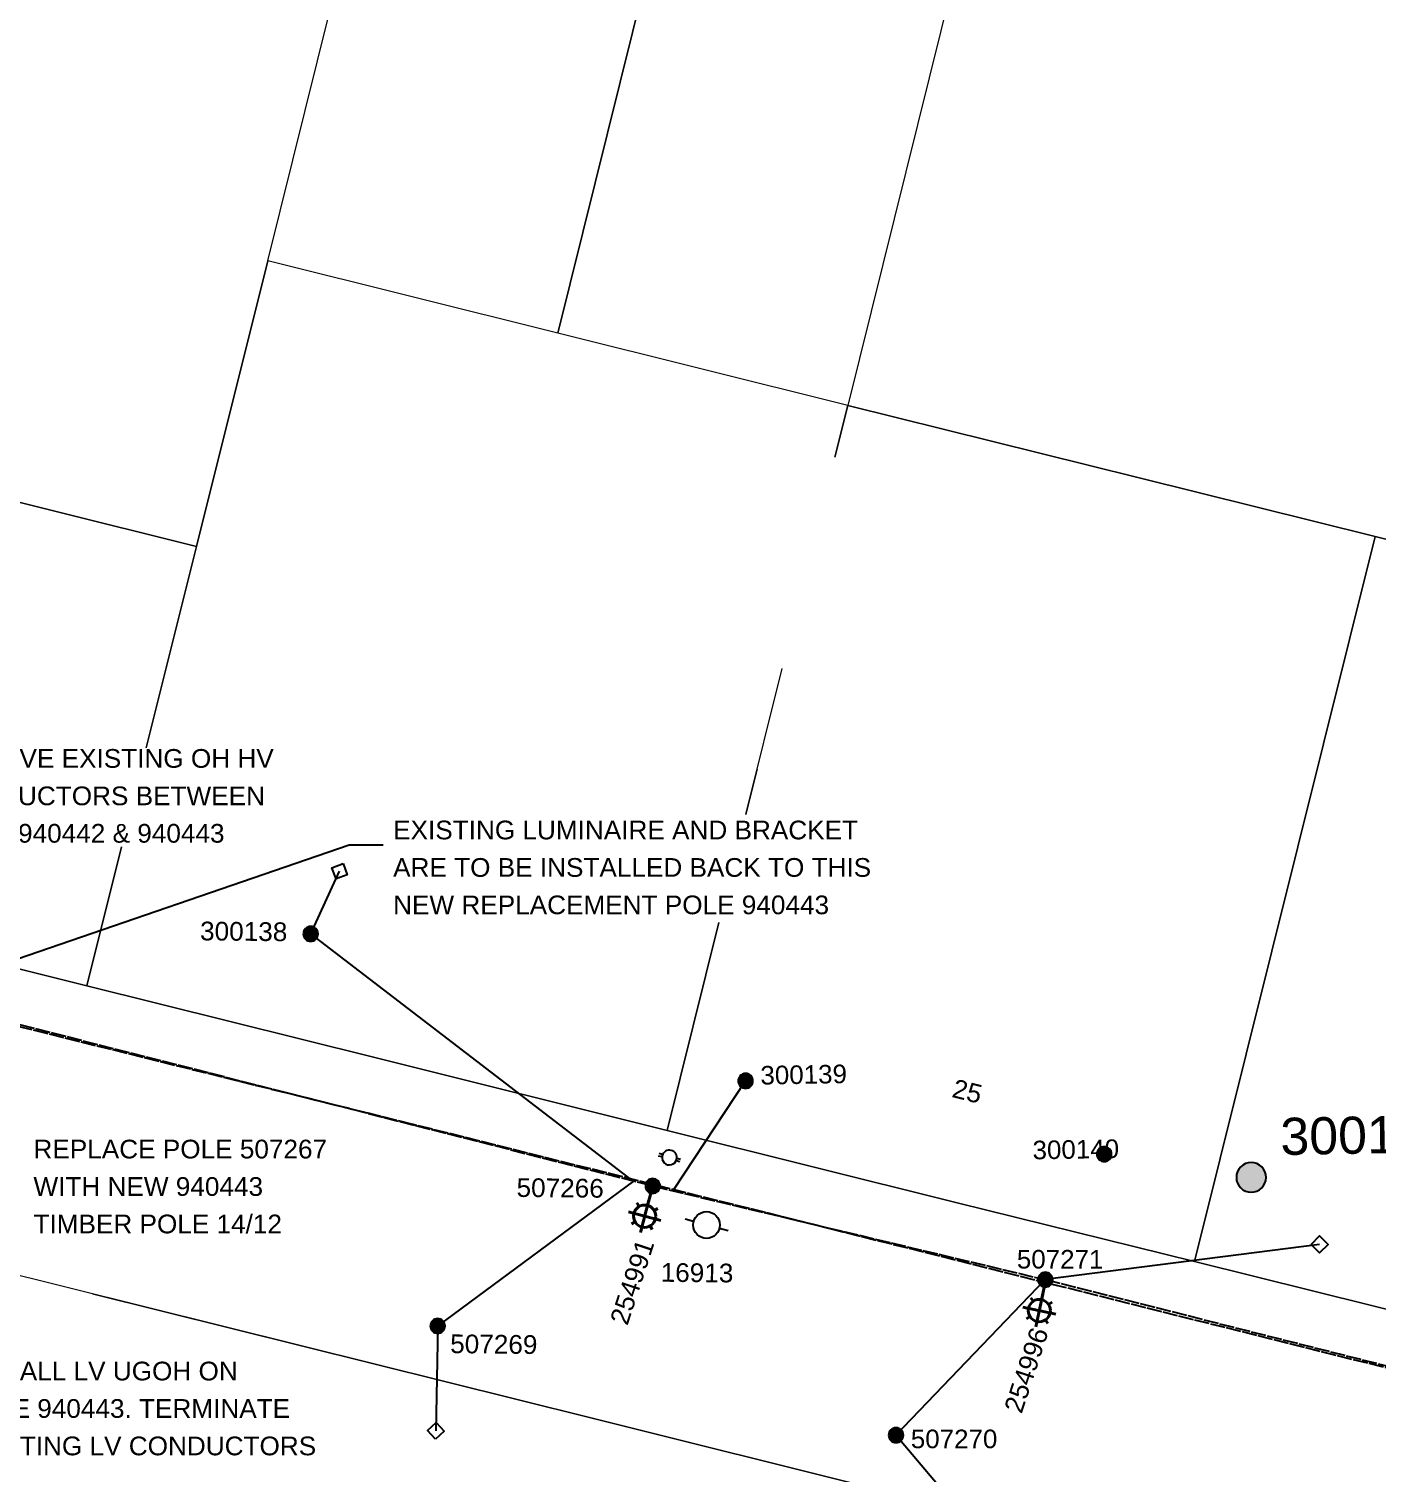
# Model space of a CAD drawing. Header units: metres. Extents: x 287062 to 288920, y 6261941 to 6263050.
# Drawn here: x 287895.3 to 287986.1, y 6262348.7 to 6262446 of the extents above; entities that cross this region are included whole.
import ezdxf
from ezdxf import colors
from ezdxf.entities.mleader import LeaderData, LeaderLine
from ezdxf.enums import TextEntityAlignment as Align
from ezdxf.math import Vec2, Vec3

# ---------------------------------------------------------------- set-up
doc = ezdxf.new("R2010")
doc.units = ezdxf.units.M
doc.linetypes.add('Cable Exist OH', pattern=[1, 1, 0])
doc.layers.get('0').update_dxf_attribs({"color": 6})
for name, color, linetype, lineweight in [('Cadastre Buildings_SP_EXT', 9, 'Continuous', 5), ('Cadastre Land Parcels_SP_EXT', 9, 'Continuous', 5), ('Cadastre Roads_SP_EXT', 9, 'Continuous', 5)]:
    doc.layers.add(name, color=color, linetype=linetype, lineweight=lineweight)
for name, color, linetype in [('Equip_SP_HV_EXT', 7, 'Continuous'), ('Equip_SP_LV_EXT', 7, 'Continuous'), ('Equip_SP_SL_EXT', 7, 'Continuous'), ('Mains UG_EXT', 7, 'Continuous'), ('Mains_HV_EXT', 7, 'Continuous'), ('Mains_LV_EXT', 7, 'Continuous'), ('Notes', 7, 'Continuous'), ('Services_SP_EXT', 7, 'Continuous'), ('SupportsOH_SP_TR_HV_LV_SL_EXT', 7, 'Continuous')]:
    doc.layers.add(name, color=color, linetype=linetype)
doc.styles.add('iecARIAL', font='arial.ttf', dxfattribs={"height": 2})
doc.styles.add('POLE_LABEL', font='arial.ttf')
doc.styles.get("Standard").update_dxf_attribs({"font": 'arial.ttf'})

# ---------------------------------------------------------------- blocks, each defined once
blk = doc.blocks.new('LV_OH_LINKS_OPEN_EXT')
for p, q in [((-0.17, 4.97), (-0.17, 5.46)), ((0.17, 4.97), (0.17, 5.46)), ((-0.17, 3), (-0.17, 2.5)), ((0.17, 3), (0.17, 2.5))]:
    blk.add_line(p, q)
blk.add_lwpolyline([(0, 2.99, 1), (0, 4.98, 1)], format="xyb", close=True)
at = {"flags": 9}
for tag, p in [('ACTUAL_STATUS', (0, 0)), ('CONSTRUCTED_VOLTAGE', (0, -0.2)), ('OPERATING_VOLTAGE', (0, -0.6)), ('ORIENTATION', (0, -0.8)), ('OWNED_BY', (0, -1)), ('STATE', (0, -1.2)), ('SWITCH_TYPE', (0, -1.4)), ('NO_PHASES', (0, -0.4)), ('USAGE', (0, -1.6)), ('LEGEND', (0, -1.8)), ('NOTES', (0, -2))]:
    blk.add_attdef(tag, text='', height=0.2, dxfattribs=at).set_placement(p, align=Align.MIDDLE_LEFT)
at = {"flags": 1}
blk.add_attdef('Z', (0, 0), '', height=0.2, dxfattribs=at)
blk = doc.blocks.new('SL_LANTERN_EXT')
at = {"lineweight": 40}
for p, q in [((0, 1.97), (0, 6.47)), ((-2.25, 4.22), (2.25, 4.22)), ((-1.46, 5.68), (-1.06, 5.28)), ((1.46, 5.68), (1.06, 5.28)), ((-1.46, 2.76), (-1.06, 3.16)), ((0, 0), (0, 2.72)), ((1.46, 2.76), (1.06, 3.16))]:
    blk.add_line(p, q, dxfattribs=at)
blk.add_circle((0, 4.22), 1.5, dxfattribs=at)
at = {"style": 'iecARIAL', "flags": 8}
blk.add_attdef('ASSET_NUM', (1.5, 1.5), '', height=2.5, dxfattribs=at)
for tag, p, height, flags in [('OPERATING_VOLTAGE', (0.98, -1.65), 0.2, 9), ('ORIENTATION', (0.98, -1.85), 0.2, 9), ('OWNED_BY', (0.98, -2.05), 0.2, 9), ('CONSTRUCTED_VOLTAGE', (0.98, -0.65), 0.2, 9), ('CONTROL_TYPE', (0.98, -0.85), 0.2, 9), ('LANTERN_PURPOSE', (0.98, -1.05), 0.2, 9), ('LANTERN_TYPE', (0.98, -1.25), 0.2, 9), ('NO_PHASES', (0.98, -1.45), 0.2, 9), ('LNUMBER', (2.18, -3.25), 2.5, 8), ('STATE', (0.98, -2.25), 0.2, 9), ('USAGE', (0.98, -2.45), 0.2, 9), ('CEXIST', (0.98, -2.65), 0.2, 9), ('CNEW', (0.98, -2.85), 0.2, 9), ('CNUMBER', (0.98, -3.05), 0.2, 9), ('CREMOVE', (0.98, -3.25), 0.2, 9), ('CREPLACE', (0.98, -3.45), 0.2, 9), ('LKINGHEIGHT', (0.98, -3.65), 0.2, 9), ('LBRACKET', (0.98, -3.85), 0.2, 9), ('LBRACKETVOCAB', (0.98, -4.05), 0.2, 9), ('LCATEGORY', (0.98, -4.25), 0.2, 9), ('LCHARGE1', (0.98, -4.45), 0.2, 9), ('LCHARGE1PERCENT', (0.98, -4.65), 0.2, 9), ('LCHARGE2', (0.98, -4.85), 0.2, 9), ('LCHARGE2PERCENT', (0.98, -5.05), 0.2, 9), ('LCHARGE3', (0.98, -5.25), 0.2, 9), ('LCHARGE3PERCENT', (0.98, -5.45), 0.2, 9), ('LEXIST', (0.98, -5.65), 0.2, 9), ('LLAMP', (0.98, -5.85), 0.2, 9), ('LLAMPVOCAB', (0.98, -6.05), 0.2, 9), ('LMAST', (0.98, -6.25), 0.2, 9), ('LMASTVOCAB', (0.98, -6.45), 0.2, 9), ('LNEW', (0.98, -6.65), 0.2, 9), ('LANTNUMBER', (0.98, -6.85), 0.2, 9), ('LOUTREACH', (0.98, -7.25), 0.2, 9), ('LOUTREACHVOCAB', (0.98, -7.45), 0.2, 9), ('LRATECODE', (0.98, -7.65), 0.2, 9), ('LREMOVE', (0.98, -7.85), 0.2, 9), ('STREETNAME', (0.98, -9.25), 0.2, 9), ('SUBURB', (0.98, -9.45), 0.2, 1), ('LREPLACE', (0.98, -8.05), 0.2, 9), ('LTYPE', (0.98, -8.25), 0.2, 9), ('LTYPEVOCAB', (0.98, -8.45), 0.2, 9), ('LEGEND', (0.98, -8.65), 0.2, 9), ('LOCATION', (0.98, -8.85), 0.2, 9), ('NOTES', (0.98, -9.05), 0.2, 9)]:
    blk.add_attdef(tag, p, '', height=height, dxfattribs=dict(flags=flags))
blk = doc.blocks.new('CCP_EXT')
at = {"flags": 9}
for tag, p in [('STATE', (0, -1.8)), ('USAGE', (0, -1.2)), ('LEGEND', (0, -1.4)), ('LIFE_SUPPORT', (0, -1.6)), ('NOTES', (0, -2))]:
    blk.add_attdef(tag, text='', height=0.2, dxfattribs=at).set_placement(p, align=Align.MIDDLE_LEFT)
blk.add_wipeout([(0, 0.566), (0.566, 0), (0, -0.566), (-0.566, 0)])
blk.add_lwpolyline([(-0.566, 0), (0, 0.566), (0.566, 0), (0, -0.566), (-0.566, 0)])
at = {"flags": 1}
blk.add_attdef('Z', (0, 0), '', height=0.2, dxfattribs=at)
at = {"flags": 9}
for tag, p in [('CCP_TYPE', (0, 0)), ('OPERATING_VOLTAGE', (0, -0.6)), ('ORIENTATION', (0, -0.8)), ('OWNED_BY', (0, -1)), ('CONSTRUCTED_VOLTAGE', (0, -0.2)), ('NO_PHASES', (0, -0.4))]:
    blk.add_attdef(tag, text='', height=0.2, dxfattribs=at).set_placement(p, align=Align.MIDDLE_LEFT)
blk = doc.blocks.new('POLE_EXT')
blk.add_hatch(color=256).paths.add_polyline_path([(-1, 0, 1), (1, 0, 1)])
blk.add_lwpolyline([(-1, 0, 1), (1, 0, 1)], format="xyb", close=True)
for tag, height, flags, p in [('pNumber', 2.5, 8, (-17.84, 2.067)), ('OWNED_BY', 0.2, 9, (1.355, -0.4)), ('SPECIAL_USE', 0.2, 9, (1.355, -0.8)), ('STATE', 0.2, 9, (1.355, -1)), ('PARENT', 0.2, 9, (1.355, -0.6)), ('cLV', 0.2, 9, (1.355, -1.4)), ('cHV', 0.2, 9, (1.355, -2)), ('hDepth', 0.2, 9, (1.355, -1.6)), ('hDia', 0.2, 9, (1.355, -1.8)), ('USAGE', 0.2, 9, (1.355, -1.2)), ('LBRACKET', 0.2, 9, (1.355, -2.2)), ('LExisting', 0.2, 9, (1.355, -2.4)), ('LANTNUMBER', 0.2, 9, (1.355, -2.6)), ('LOther', 0.2, 9, (1.355, -2.8)), ('LRemove', 0.2, 9, (1.355, -3)), ('cLinedev', 0.2, 9, (1.355, -3.4)), ('pExisting', 0.2, 9, (1.355, -3.8)), ('LEGEND', 0.2, 9, (1.355, -3.2)), ('LOCATION', 0.2, 9, (1.355, -3.6)), ('pFooting', 0.2, 9, (1.355, -4.4)), ('pNew', 0.2, 9, (1.355, -4.6)), ('PFNUMBER', 0.2, 9, (1.355, -4)), ('NEWPFNUMBER', 0.2, 9, (1.355, -4.2)), ('pRelocate', 0.2, 9, (1.355, -5)), ('pRemove', 0.2, 9, (1.355, -5.2)), ('pReplace', 0.2, 9, (1.355, -5.4)), ('pStay', 0.2, 9, (1.355, -5.6)), ('pType', 0.2, 9, (1.355, -5.8)), ('cspan', 0.2, 9, (1.355, -6)), ('STREETNAME', 0.2, 9, (1.355, -6.2)), ('SUBURB', 0.2, 9, (1.355, -6.4)), ('NOTES', 0.2, 9, (1.355, -6.6)), ('MAINTAINED_BY', 0.2, 9, (1.355, -6.814)), ('OPERATED_BY', 0.2, 9, (1.355, -7.014))]:
    blk.add_attdef(tag, text='', height=height, dxfattribs=dict(flags=flags)).set_placement(p, align=Align.MIDDLE_LEFT)
at = {"style": 'POLE_LABEL'}
for tag, height, flags, p in [('ASSET_NUM', 2.5, 8, (2, 2)), ('STRUCTURE_PLANT_NUMBER', 0.2, 9, (1.355, 0.028)), ('STREET_CODE', 0.2, 9, (1.355, -0.2))]:
    blk.add_attdef(tag, text='', height=height, dxfattribs=dict(at, flags=flags)).set_placement(p, align=Align.MIDDLE_LEFT)
at = {"flags": 1}
blk.add_attdef('Z', (1.355, -7.328), '', height=0.2, dxfattribs=at)
blk = doc.blocks.new('HV_ABS_OPEN_EXT')
for p, q in [((-3, 6.87), (-1.8, 6.87)), ((1.8, 6.87), (3, 6.87))]:
    blk.add_line(p, q)
blk.add_circle((0, 6.87), 1.8)
for tag, height, flags, p in [('ASSET_NUM', 2.5, 8, (2, 2)), ('STREET_CODE', 0.2, 9, (1.5, 0)), ('ACTUAL_STATUS', 0.2, 9, (1.5, -0.2)), ('CONSTRUCTED_VOLTAGE', 0.2, 9, (1.5, -0.4)), ('OPERATING_VOLTAGE', 0.2, 9, (1.5, -0.8)), ('ORIENTATION', 0.2, 9, (1.5, -1)), ('OWNED_BY', 0.2, 9, (1.5, -1.2)), ('STATE', 0.2, 9, (1.5, -1.4)), ('SWITCH_TYPE', 0.2, 9, (1.5, -1.6)), ('NO_PHASES', 0.2, 9, (1.5, -0.6)), ('USAGE', 0.2, 9, (1.5, -1.8)), ('LEGEND', 0.2, 9, (1.5, -2)), ('STREETNAME', 0.2, 9, (1.5, -2.4)), ('SUBURB', 0.2, 9, (1.5, -2.6)), ('OPERATED_BY', 0.2, 9, (1.5, -3.2)), ('Z', 0.2, 1, (1.5, -3.6)), ('LOCATION', 0.2, 9, (1.5, -2.2)), ('NOTES', 0.2, 9, (1.5, -2.8)), ('MAINTAINED_BY', 0.2, 9, (1.5, -3)), ('LABEL_ALIGNMENT', 0.2, 9, (1.5, -3.4))]:
    blk.add_attdef(tag, text='', height=height, dxfattribs=dict(flags=flags)).set_placement(p, align=Align.MIDDLE_LEFT)

msp = doc.modelspace()

# ---------------------------------------------------------------- linework, layer by layer
at = {"layer": 'Cadastre Buildings_SP_EXT', "linetype": 'Continuous'}
for points in [[(287949.576, 6262417.128), (287950.446, 6262420.615), (287930.928, 6262425.482), (287911.401, 6262430.351), (287906.606, 6262411.118), (287903.228, 6262397.569)], [(287903.228, 6262397.569), (287906.606, 6262411.118), (287886.964, 6262416.016), (287879.591, 6262386.438), (287899.233, 6262381.543), (287901.565, 6262390.895)], [(287943.582, 6262393.082), (287946.031, 6262402.904)]]:
    msp.add_lwpolyline(points, dxfattribs=at)
at = {"layer": 'Cadastre Land Parcels_SP_EXT', "linetype": 'Continuous'}
for points in [[(287911.401, 6262430.351), (287923.151, 6262477.619), (287903.569, 6262482.496), (287891.764, 6262435.234), (287886.964, 6262416.016), (287906.606, 6262411.118), (287911.401, 6262430.351)], [(287930.928, 6262425.482), (287911.401, 6262430.351), (287923.151, 6262477.619), (287942.035, 6262472.916), (287942.671, 6262472.757), (287930.928, 6262425.482)], [(287950.446, 6262420.615), (287930.928, 6262425.482), (287942.671, 6262472.757), (287962.192, 6262467.895), (287950.446, 6262420.615)], [(287950.446, 6262420.615), (287969.967, 6262415.749), (287985.943, 6262411.788), (287989.465, 6262410.909), (288001.919, 6262407.827), (288009.025, 6262406.065), (288020.763, 6262453.311), (288001.411, 6262458.129), (287982.006, 6262462.962), (287962.192, 6262467.895), (287950.446, 6262420.615)]]:
    msp.add_lwpolyline(points, close=True, dxfattribs=at)
for points in [[(287941.767, 6262385.799), (287938.28, 6262371.811), (287957.801, 6262366.945), (287973.78, 6262362.984), (287985.943, 6262411.788), (287969.967, 6262415.749), (287950.446, 6262420.615), (287949.576, 6262417.128)], [(287944.342, 6262396.129), (287943.582, 6262393.082)]]:
    msp.add_lwpolyline(points, dxfattribs=at)
at = {"layer": 'Mains_HV_EXT', "linetype": 'Cable Exist OH'}
msp.add_lwpolyline([(287921.167, 6262372.215), (287884.619, 6262381.282)], dxfattribs=at)
at = {"layer": 'Mains_LV_EXT', "linetype": 'Cable Exist OH'}
for points in [[(287885.108, 6262381.383), (287937.319, 6262368.072)], [(287937.319, 6262368.072), (287963.738, 6262361.764)], [(287963.738, 6262361.764), (288004.749, 6262351.409)]]:
    msp.add_lwpolyline(points, dxfattribs=at)
at = {"layer": 'Services_SP_EXT'}
for points in [[(287938.729, 6262367.831), (287943.564, 6262375.143)], [(287961.6, 6262341.922), (287953.688, 6262351.294), (287963.738, 6262361.764)]]:
    msp.add_lwpolyline(points, dxfattribs=at)

# ---------------------------------------------------------------- block references
at = {"layer": 'Equip_SP_HV_EXT', "xscale": 0.5, "yscale": 0.5, "zscale": 0.5, "rotation": 164.9445216160812}
msp.add_blockref('HV_ABS_OPEN_EXT', (287941.83, 6262368.761), dxfattribs=at)
at = {"layer": 'Equip_SP_LV_EXT', "xscale": 0.5, "yscale": 0.5, "zscale": 0.5, "rotation": 255.7204777328631}
msp.add_blockref('LV_OH_LINKS_OPEN_EXT', (287936.509, 6262370.475), dxfattribs=at)
at = {"layer": 'Equip_SP_SL_EXT', "xscale": 0.5, "yscale": 0.5, "zscale": 0.5}
for p, rotation in [((287937.319, 6262368.072), 164.999984727625), ((287963.776, 6262361.747), 168.0241530695779)]:
    msp.add_blockref('SL_LANTERN_EXT', p, dxfattribs=dict(at, rotation=rotation))
at = {"layer": 'Mains UG_EXT'}
ref = msp.add_blockref('POLE_EXT', (287967.707, 6262370.211), dxfattribs=dict(at, xscale=0.5, yscale=0.5, zscale=0.5))
ref.add_attrib('ASSET_NUM', '300140', dxfattribs={"layer": '0', "height": 1.25, "rotation": 1, "style": 'POLE_LABEL'}).set_placement((287968.707, 6262370.586), align=Align.MIDDLE_RIGHT)
at = {"layer": 'Services_SP_EXT'}
for p, rotation in [((287916.241, 6262389.255), 245.5546158277487), ((287922.717, 6262351.592), 88.19450014120608)]:
    msp.add_blockref('CCP_EXT', p, dxfattribs=dict(at, rotation=rotation))
at = {"layer": 'SupportsOH_SP_TR_HV_LV_SL_EXT', "xscale": 0.5, "yscale": 0.5, "zscale": 0.5}
for p in [(287914.293, 6262385.04), (287937.319, 6262368.072), (287922.842, 6262358.646)]:
    msp.add_blockref('POLE_EXT', p, dxfattribs=at)
at = {"layer": 'SupportsOH_SP_TR_HV_LV_SL_EXT'}
ref = msp.add_blockref('POLE_EXT', (287943.564, 6262375.143), dxfattribs=dict(at, xscale=0.5, yscale=0.5, zscale=0.5))
ref.add_attrib('ASSET_NUM', '300139', dxfattribs={"layer": '0', "height": 1.25, "rotation": 1, "style": 'POLE_LABEL'}).set_placement((287944.564, 6262375.518), align=Align.MIDDLE_LEFT)
ref = msp.add_blockref('POLE_EXT', (287977.6, 6262368.651), dxfattribs=at)
ref.add_attrib('ASSET_NUM', '300141', dxfattribs={"layer": '0', "height": 2.5, "rotation": 1, "style": 'POLE_LABEL'}).set_placement((287979.6, 6262369.401), align=Align.BOTTOM_LEFT)
ref = msp.add_blockref('POLE_EXT', (287963.738, 6262361.764), dxfattribs=dict(at, xscale=0.5, yscale=0.5, zscale=0.5))
ref.add_attrib('ASSET_NUM', '507271', dxfattribs={"layer": '0', "height": 1.25, "rotation": 359.96257, "style": 'POLE_LABEL'}).set_placement((287964.738, 6262362.139), align=Align.BOTTOM_CENTER)
ref = msp.add_blockref('POLE_EXT', (287953.688, 6262351.294), dxfattribs=dict(at, xscale=0.5, yscale=0.5, zscale=0.5))
ref.add_attrib('ASSET_NUM', '507270', dxfattribs={"layer": '0', "height": 1.25, "rotation": 0.01528, "style": 'POLE_LABEL'}).set_placement((287954.688, 6262351.669), align=Align.TOP_LEFT)

# ---------------------------------------------------------------- texts
at = {"layer": 'Cadastre Land Parcels_SP_EXT'}
msp.add_text('25', height=1.26, rotation=346.15082, dxfattribs=at).set_placement((287957.391, 6262374.07))
at = {"layer": 'Equip_SP_HV_EXT'}
msp.add_text('16913', height=1.26, rotation=359.4353, dxfattribs=at).set_placement((287937.844, 6262361.624))
at = {"layer": 'Equip_SP_SL_EXT'}
for s, p in [('254991', (287935.61, 6262358.626)), ('254996', (287962.143, 6262352.69))]:
    msp.add_text(s, height=1.26, rotation=71.82568, dxfattribs=at).set_placement(p)
at = {"layer": 'Notes', "color": 7, "lineweight": -3, "char_height": 1.26, "attachment_point": 1, "line_spacing_factor": 1.2}
for s, insert, width in [('REMOVE EXISTING OH HV\\PCONDUCTORS BETWEEN\\PPOLE 940442 & 940443', (287889.411, 6262397.48), 33.46188), ('EXISTING LUMINAIRE AND BRACKET\\PARE TO BE INSTALLED BACK TO THIS\\PNEW REPLACEMENT POLE 940443', (287919.842, 6262392.662), 33.46188), ('REPLACE POLE 507267 WITH NEW 940443 TIMBER POLE 14/12', (287895.633, 6262371.184), 21.47821), ('INSTALL LV UGOH ON\\PPOLE 940443. TERMINATE EXISTING LV CONDUCTORS ', (287890.703, 6262356.243), 29.21085)]:
    msp.add_mtext(s, dxfattribs=dict(at, insert=insert, width=width))
at = {"layer": 'SupportsOH_SP_TR_HV_LV_SL_EXT'}
for s, p in [('300138', (287906.841, 6262384.605)), ('507266', (287928.144, 6262367.337)), ('507269', (287923.676, 6262356.819))]:
    msp.add_text(s, height=1.26, rotation=359.4353, dxfattribs=at).set_placement(p)

# ---------------------------------------------------------------- next in the draw order: linework, layer by layer
at = {"layer": 'Cadastre Buildings_SP_EXT', "linetype": 'Continuous'}
for points in [[(287901.565, 6262390.895), (287899.233, 6262381.543), (287918.523, 6262376.735), (287938.28, 6262371.811), (287941.767, 6262385.799)], [(287891.116, 6262349.589), (287882.626, 6262315.511), (287902.15, 6262310.647), (287921.674, 6262305.784), (287941.198, 6262300.921), (287952.816, 6262347.56), (287933.158, 6262352.457), (287913.668, 6262357.31), (287892.66, 6262362.543)]]:
    msp.add_lwpolyline(points, dxfattribs=at)
at = {"layer": 'Cadastre Roads_SP_EXT', "linetype": 'Continuous'}
msp.add_lwpolyline([(287899.613, 6262360.811), (287913.668, 6262357.31), (287933.158, 6262352.457), (287952.816, 6262347.56), (287972.34, 6262342.696), (288031.115, 6262328.061)], dxfattribs=at)
at = {"layer": 'Services_SP_EXT'}
for points in [[(287935.983, 6262368.411), (287914.293, 6262385.04), (287916.241, 6262389.255)], [(287936.019, 6262368.402), (287922.842, 6262358.646), (287922.718, 6262351.592)]]:
    msp.add_lwpolyline(points, dxfattribs=at)

# ---------------------------------------------------------------- next in the draw order: block references
msp.add_blockref('CCP_EXT', (287982.205, 6262364.142), dxfattribs=at)

# ---------------------------------------------------------------- next in the draw order: leaders
at = {"layer": 'Notes', "lineweight": 0}
ml = msp.add_multileader_mtext('Standard', dxfattribs=at)
ml.set_content('')
ml.set_leader_properties()
ml.build(insert=Vec2(0, 0))
ml.multileader.update_dxf_attribs({"arrow_head_size": 2})
ctx = ml.context
ctx.base_point, ctx.char_height, ctx.arrow_head_size, ctx.landing_gap_size, ctx.plane_origin = Vec3(287919.161, 6262391.025), 2, 2, 1, Vec3(287950.579, 6262385.359)
notes = []
notes.append((ctx, [(1, (1, 1, 0), (287916.893, 6262391.025), (1, 0), 2.269, [(0, [(287888.067, 6262381.133)], 0, [])])]))
ctx.mtext, ml.multileader.dxf.content_type = None, 0
for ctx, leaders in notes:
    for number, flags, end, landing, length, lines in leaders:
        leader = LeaderData()
        leader.index, (leader.has_last_leader_line, leader.has_dogleg_vector, leader.attachment_direction) = number, flags
        leader.last_leader_point, leader.dogleg_vector, leader.dogleg_length = Vec3(end), Vec3(landing), length
        for number, points, colour, breaks in lines:
            line = LeaderLine()
            line.index, line.vertices, line.color, line.breaks = number, Vec3.list(points), colors.encode_raw_color(colour), breaks
            leader.lines.append(line)
        ctx.leaders.append(leader)

# ---------------------------------------------------------------- next in the draw order: linework, layer by layer
at = {"layer": 'Cadastre Buildings_SP_EXT', "linetype": 'Continuous'}
msp.add_lwpolyline([(287989.465, 6262410.909), (287985.943, 6262411.788), (287973.78, 6262362.984), (287989.759, 6262359.023), (288001.919, 6262407.827), (287989.465, 6262410.909)], close=True, dxfattribs=at)
at = {"layer": 'Cadastre Roads_SP_EXT', "linetype": 'Continuous'}
msp.add_lwpolyline([(287989.759, 6262359.023), (287973.78, 6262362.984), (287957.801, 6262366.945), (287938.28, 6262371.811), (287918.523, 6262376.735), (287899.233, 6262381.543), (287879.591, 6262386.438), (287875.902, 6262387.357), (287863.325, 6262390.491), (287847.058, 6262394.545), (287839.024, 6262396.547), (287830.738, 6262398.613), (287814.471, 6262402.666), (287798.205, 6262406.72), (287749.405, 6262418.881), (287749.405, 6262418.881)], dxfattribs=at)
at = {"layer": 'Mains_HV_EXT', "linetype": 'Cable Exist OH'}
msp.add_lwpolyline([(288060.983, 6262348.96), (288048.407, 6262340.383), (287921.167, 6262372.215)], dxfattribs=at)
at = {"layer": 'Services_SP_EXT'}
msp.add_lwpolyline([(287982.205, 6262364.142), (287963.738, 6262361.764)], dxfattribs=at)

doc.saveas('drawing.dxf')
